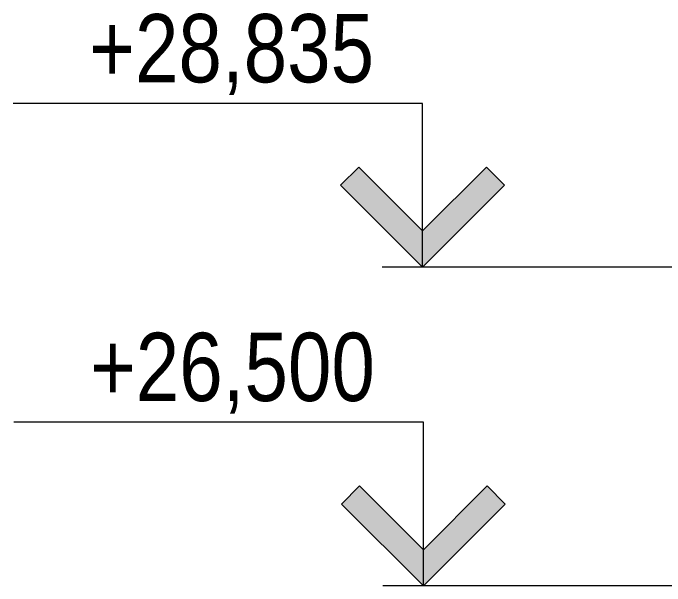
# Model space of a CAD drawing. Header units: millimetres. Extents: x 51154 to 151340, y -24069 to 30962.
# Drawn here: x 51586 to 56362, y 26500 to 30696 of the extents above; entities that cross this region are included whole.
import ezdxf

# ---------------------------------------------------------------- set-up
doc = ezdxf.new("R2010")
doc.units = ezdxf.units.MM
doc.layers.add('Высотные отметки', color=7, linetype='Continuous', lineweight=9)
doc.styles.add('Arial Narrow', font='ARIALN.TTF', dxfattribs={"height": 500})

# ---------------------------------------------------------------- blocks, each defined once
blk = doc.blocks.new('Высотные отметки - Высотная отметка - Стрелка-4455449-Разрез 1-1')
at = {"layer": 'Высотные отметки'}
blk.add_hatch(color=256, dxfattribs=at).paths.add_polyline_path([(148754.2, 732.8), (148287, 265.7), (147819.8, 732.8), (147687, 600), (148287, 0), (148887, 600)], flags=0)
for p, q in [((148287, 1200), (151287, 1200)), ((148287, 0), (148287, 1200)), ((147687, 600), (147819.8, 732.8)), ((147819.8, 732.8), (148287, 265.7)), ((148287, 265.7), (148754.2, 732.8)), ((148754.2, 732.8), (148887, 600)), ((148287, 0), (147687, 600)), ((148887, 600), (148287, 0)), ((147191.4, 0), (148583.7, 0))]:
    blk.add_line(p, q, dxfattribs=at)

msp = doc.modelspace()

# ---------------------------------------------------------------- linework, layer by layer
at = {"layer": 'Высотные отметки'}
for p, q in [((55922.2, 28834.2), (54586.1, 28834.2)), ((63631.6, 28834.2), (55922.2, 28834.2)), ((55943.2, 26500), (54591.9, 26500)), ((56911, 26500), (55943.2, 26500))]:
    msp.add_line(p, q, dxfattribs=at)

# ---------------------------------------------------------------- block references
at = {"layer": 'Высотные отметки', "extrusion": (0, 0, -1)}
for p in [(-202873.1, 28834.2), (-202878.9, 26500)]:
    msp.add_blockref('Высотные отметки - Высотная отметка - Стрелка-4455449-Разрез 1-1', p, dxfattribs=at)

# ---------------------------------------------------------------- texts
at = {"layer": 'Высотные отметки', "char_height": 500, "width": 2499.191, "attachment_point": 1, "line_spacing_factor": 0.974696, "style": 'Arial Narrow'}
for s, insert in [('+28,835', (52144.7, 30688.5)), ('+26,500', (52150.6, 28354.3))]:
    msp.add_mtext(s, dxfattribs=dict(at, insert=insert))

doc.saveas('drawing.dxf')
